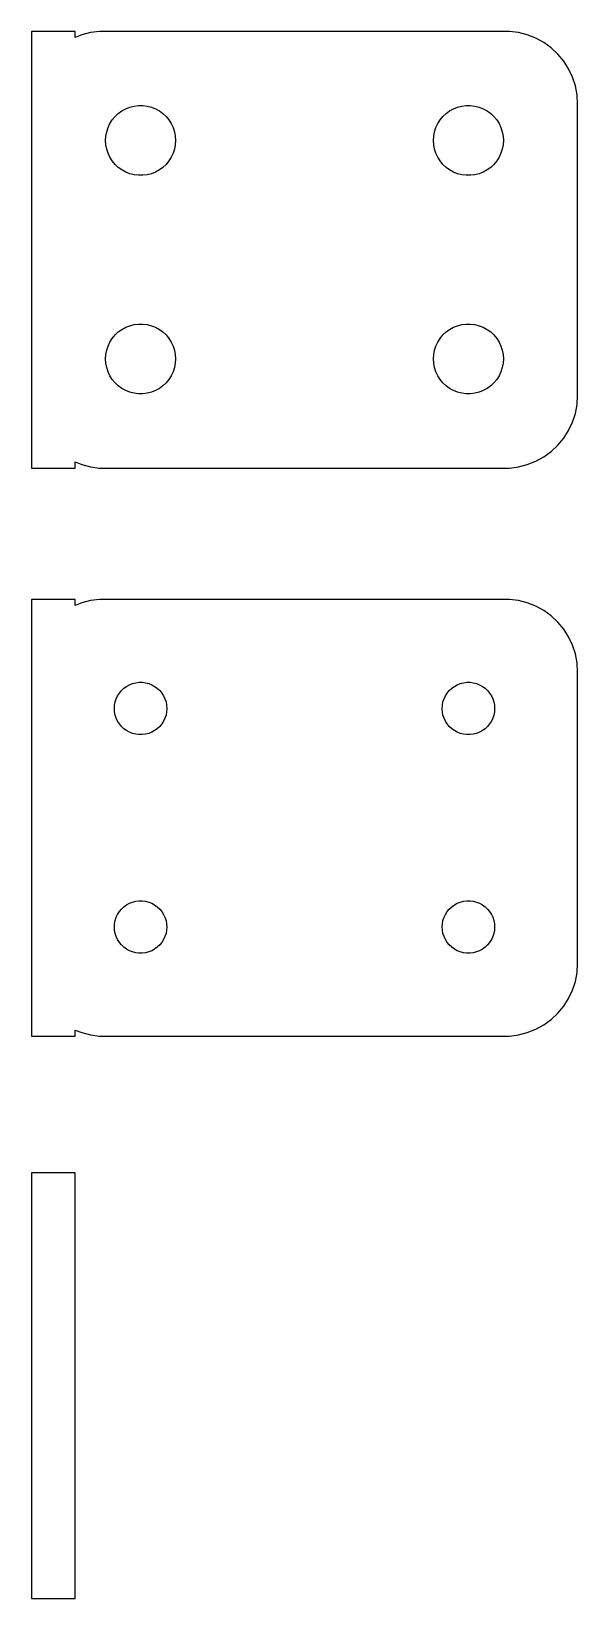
# Model space of a CAD drawing. Header units: metres. Extents: x -19 to 19, y -15 to 93.
import ezdxf

# ---------------------------------------------------------------- set-up
doc = ezdxf.new("R2010")
doc.units = ezdxf.units.M

msp = doc.modelspace()

# ---------------------------------------------------------------- linework, layer by layer
for p, q in [((-15.75, 92.9901), (-18.75, 92.9901)), ((-18.75, 92.9901), (-18.75, 63.0099)), ((-15.75, 92.5752), (-15.75, 92.9901)), ((-15.2951, 92.7553), (-15.75, 92.5752)), ((-14.6869, 92.9114), (-15.2951, 92.7553)), ((-14.0639, 92.9901), (-14.6869, 92.9114)), ((14.0639, 92.9901), (-14.0639, 92.9901)), ((14.6869, 92.9114), (14.0639, 92.9901)), ((15.2951, 92.7553), (14.6869, 92.9114)), ((15.8789, 92.5241), (15.2951, 92.7553)), ((16.4291, 92.2216), (15.8789, 92.5241)), ((16.9371, 91.8526), (16.4291, 92.2216)), ((17.3948, 91.4227), (16.9371, 91.8526)), ((17.7951, 90.9389), (17.3948, 91.4227)), ((18.1315, 90.4088), (17.7951, 90.9389)), ((18.3989, 89.8406), (18.1315, 90.4088)), ((18.5929, 89.2434), (18.3989, 89.8406)), ((18.7106, 88.6267), (18.5929, 89.2434)), ((18.75, 88), (18.7106, 88.6267)), ((-12.9995, 87.1429), (-12.7798, 87.3492)), ((-12.7798, 87.3492), (-12.536, 87.5264)), ((-12.536, 87.5264), (-12.2719, 87.6716)), ((-12.2719, 87.6716), (-11.9916, 87.7825)), ((-11.9916, 87.7825), (-11.6997, 87.8575)), ((-11.6997, 87.8575), (-11.4007, 87.8953)), ((-11.4007, 87.8953), (-11.0993, 87.8953)), ((-11.0993, 87.8953), (-10.8003, 87.8575)), ((-10.8003, 87.8575), (-10.5083, 87.7825)), ((-10.5083, 87.7825), (-10.2281, 87.6716)), ((-10.2281, 87.6716), (-9.964, 87.5264)), ((-9.964, 87.5264), (-9.72017, 87.3492)), ((-9.72017, 87.3492), (-9.50047, 87.1429)), ((9.50047, 87.1429), (9.72017, 87.3492)), ((9.72017, 87.3492), (9.964, 87.5264)), ((9.964, 87.5264), (10.2281, 87.6716)), ((10.2281, 87.6716), (10.5083, 87.7825)), ((10.5083, 87.7825), (10.8003, 87.8575)), ((10.8003, 87.8575), (11.0993, 87.8953)), ((11.0993, 87.8953), (11.4007, 87.8953)), ((11.4007, 87.8953), (11.6997, 87.8575)), ((11.6997, 87.8575), (11.9916, 87.7825)), ((11.9916, 87.7825), (12.2719, 87.6716)), ((12.2719, 87.6716), (12.536, 87.5264)), ((12.536, 87.5264), (12.7798, 87.3492)), ((12.7798, 87.3492), (12.9995, 87.1429)), ((18.75, 68), (18.75, 88)), ((-13.6311, 85.8008), (-13.5746, 86.0968)), ((-13.5746, 86.0968), (-13.4815, 86.3835)), ((-13.4815, 86.3835), (-13.3531, 86.6562)), ((-13.3531, 86.6562), (-13.1916, 86.9107)), ((-13.1916, 86.9107), (-12.9995, 87.1429)), ((-9.50047, 87.1429), (-9.30835, 86.9107)), ((-9.30835, 86.9107), (-9.14685, 86.6562)), ((-9.14685, 86.6562), (-9.01852, 86.3835)), ((-9.01852, 86.3835), (-8.9254, 86.0968)), ((-8.9254, 86.0968), (-8.86891, 85.8008)), ((8.86891, 85.8008), (8.9254, 86.0968)), ((8.9254, 86.0968), (9.01852, 86.3835)), ((9.01852, 86.3835), (9.14685, 86.6562)), ((9.14685, 86.6562), (9.30835, 86.9107)), ((9.30835, 86.9107), (9.50047, 87.1429)), ((12.9995, 87.1429), (13.1916, 86.9107)), ((13.1916, 86.9107), (13.3531, 86.6562)), ((13.3531, 86.6562), (13.4815, 86.3835)), ((13.4815, 86.3835), (13.5746, 86.0968)), ((13.5746, 86.0968), (13.6311, 85.8008)), ((-13.65, 85.5), (-13.6311, 85.8008)), ((-13.6311, 85.1992), (-13.65, 85.5)), ((-13.5746, 84.9031), (-13.6311, 85.1992)), ((-8.86891, 85.1992), (-8.9254, 84.9031)), ((-8.86891, 85.8008), (-8.84999, 85.5)), ((-8.84999, 85.5), (-8.86891, 85.1992)), ((8.84999, 85.5), (8.86891, 85.8008)), ((8.86891, 85.1992), (8.84999, 85.5)), ((8.9254, 84.9031), (8.86891, 85.1992)), ((13.6311, 85.1992), (13.5746, 84.9031)), ((13.6311, 85.8008), (13.65, 85.5)), ((13.65, 85.5), (13.6311, 85.1992)), ((-13.4815, 84.6165), (-13.5746, 84.9031)), ((-13.3531, 84.3438), (-13.4815, 84.6165)), ((-13.1916, 84.0893), (-13.3531, 84.3438)), ((-12.9995, 83.8571), (-13.1916, 84.0893)), ((-9.30835, 84.0893), (-9.50047, 83.8571)), ((-9.14685, 84.3438), (-9.30835, 84.0893)), ((-9.01852, 84.6165), (-9.14685, 84.3438)), ((-8.9254, 84.9031), (-9.01852, 84.6165)), ((9.01852, 84.6165), (8.9254, 84.9031)), ((9.14685, 84.3438), (9.01852, 84.6165)), ((9.30835, 84.0893), (9.14685, 84.3438)), ((9.50047, 83.8571), (9.30835, 84.0893)), ((13.1916, 84.0893), (12.9995, 83.8571)), ((13.3531, 84.3438), (13.1916, 84.0893)), ((13.4815, 84.6165), (13.3531, 84.3438)), ((13.5746, 84.9031), (13.4815, 84.6165)), ((-12.7798, 83.6508), (-12.9995, 83.8571)), ((-12.536, 83.4736), (-12.7798, 83.6508)), ((-12.2719, 83.3284), (-12.536, 83.4736)), ((-11.9916, 83.2175), (-12.2719, 83.3284)), ((-11.6997, 83.1425), (-11.9916, 83.2175)), ((-11.4007, 83.1047), (-11.6997, 83.1425)), ((-11.0993, 83.1047), (-11.4007, 83.1047)), ((-10.8003, 83.1425), (-11.0993, 83.1047)), ((-10.5083, 83.2175), (-10.8003, 83.1425)), ((-10.2281, 83.3284), (-10.5083, 83.2175)), ((-9.964, 83.4736), (-10.2281, 83.3284)), ((-9.72017, 83.6508), (-9.964, 83.4736)), ((-9.50047, 83.8571), (-9.72017, 83.6508)), ((9.72017, 83.6508), (9.50047, 83.8571)), ((9.964, 83.4736), (9.72017, 83.6508)), ((10.2281, 83.3284), (9.964, 83.4736)), ((10.5083, 83.2175), (10.2281, 83.3284)), ((10.8003, 83.1425), (10.5083, 83.2175)), ((11.0993, 83.1047), (10.8003, 83.1425)), ((11.4007, 83.1047), (11.0993, 83.1047)), ((11.6997, 83.1425), (11.4007, 83.1047)), ((11.9916, 83.2175), (11.6997, 83.1425)), ((12.2719, 83.3284), (11.9916, 83.2175)), ((12.536, 83.4736), (12.2719, 83.3284)), ((12.7798, 83.6508), (12.536, 83.4736)), ((12.9995, 83.8571), (12.7798, 83.6508)), ((-13.1916, 71.9107), (-12.9995, 72.1429)), ((-12.9995, 72.1429), (-12.7798, 72.3492)), ((-12.7798, 72.3492), (-12.536, 72.5264)), ((-12.536, 72.5264), (-12.2719, 72.6716)), ((-12.2719, 72.6716), (-11.9916, 72.7825)), ((-11.9916, 72.7825), (-11.6997, 72.8575)), ((-11.6997, 72.8575), (-11.4007, 72.8953)), ((-11.4007, 72.8953), (-11.0993, 72.8953)), ((-11.0993, 72.8953), (-10.8003, 72.8575)), ((-10.8003, 72.8575), (-10.5083, 72.7825)), ((-10.5083, 72.7825), (-10.2281, 72.6716)), ((-10.2281, 72.6716), (-9.964, 72.5264)), ((-9.964, 72.5264), (-9.72017, 72.3492)), ((-9.72017, 72.3492), (-9.50047, 72.1429)), ((-9.50047, 72.1429), (-9.30835, 71.9107)), ((9.30835, 71.9107), (9.50047, 72.1429)), ((9.50047, 72.1429), (9.72017, 72.3492)), ((9.72017, 72.3492), (9.964, 72.5264)), ((9.964, 72.5264), (10.2281, 72.6716)), ((10.2281, 72.6716), (10.5083, 72.7825)), ((10.5083, 72.7825), (10.8003, 72.8575)), ((10.8003, 72.8575), (11.0993, 72.8953)), ((11.0993, 72.8953), (11.4007, 72.8953)), ((11.4007, 72.8953), (11.6997, 72.8575)), ((11.6997, 72.8575), (11.9916, 72.7825)), ((11.9916, 72.7825), (12.2719, 72.6716)), ((12.2719, 72.6716), (12.536, 72.5264)), ((12.536, 72.5264), (12.7798, 72.3492)), ((12.7798, 72.3492), (12.9995, 72.1429)), ((12.9995, 72.1429), (13.1916, 71.9107)), ((-13.6311, 70.8008), (-13.5746, 71.0969)), ((-13.5746, 71.0969), (-13.4815, 71.3835)), ((-13.4815, 71.3835), (-13.3531, 71.6562)), ((-13.3531, 71.6562), (-13.1916, 71.9107)), ((-9.30835, 71.9107), (-9.14685, 71.6562)), ((-9.14685, 71.6562), (-9.01852, 71.3835)), ((-9.01852, 71.3835), (-8.9254, 71.0969)), ((-8.9254, 71.0969), (-8.86891, 70.8008)), ((8.86891, 70.8008), (8.9254, 71.0969)), ((8.9254, 71.0969), (9.01852, 71.3835)), ((9.01852, 71.3835), (9.14685, 71.6562)), ((9.14685, 71.6562), (9.30835, 71.9107)), ((13.1916, 71.9107), (13.3531, 71.6562)), ((13.3531, 71.6562), (13.4815, 71.3835)), ((13.4815, 71.3835), (13.5746, 71.0969)), ((13.5746, 71.0969), (13.6311, 70.8008)), ((-13.65, 70.5), (-13.6311, 70.8008)), ((-13.6311, 70.1992), (-13.65, 70.5)), ((-13.5746, 69.9032), (-13.6311, 70.1992)), ((-8.86891, 70.1992), (-8.9254, 69.9032)), ((-8.86891, 70.8008), (-8.84999, 70.5)), ((-8.84999, 70.5), (-8.86891, 70.1992)), ((8.84999, 70.5), (8.86891, 70.8008)), ((8.86891, 70.1992), (8.84999, 70.5)), ((8.9254, 69.9032), (8.86891, 70.1992)), ((13.6311, 70.1992), (13.5746, 69.9032)), ((13.6311, 70.8008), (13.65, 70.5)), ((13.65, 70.5), (13.6311, 70.1992)), ((-13.4815, 69.6165), (-13.5746, 69.9032)), ((-13.3531, 69.3438), (-13.4815, 69.6165)), ((-13.1916, 69.0893), (-13.3531, 69.3438)), ((-12.9995, 68.8571), (-13.1916, 69.0893)), ((-9.30835, 69.0893), (-9.50047, 68.8571)), ((-9.14685, 69.3438), (-9.30835, 69.0893)), ((-9.01852, 69.6165), (-9.14685, 69.3438)), ((-8.9254, 69.9032), (-9.01852, 69.6165)), ((9.01852, 69.6165), (8.9254, 69.9032)), ((9.14685, 69.3438), (9.01852, 69.6165)), ((9.30835, 69.0893), (9.14685, 69.3438)), ((9.50047, 68.8571), (9.30835, 69.0893)), ((13.1916, 69.0893), (12.9995, 68.8571)), ((13.3531, 69.3438), (13.1916, 69.0893)), ((13.4815, 69.6165), (13.3531, 69.3438)), ((13.5746, 69.9032), (13.4815, 69.6165)), ((-12.7798, 68.6508), (-12.9995, 68.8571)), ((-12.536, 68.4736), (-12.7798, 68.6508)), ((-12.2719, 68.3284), (-12.536, 68.4736)), ((-11.9916, 68.2175), (-12.2719, 68.3284)), ((-11.6997, 68.1425), (-11.9916, 68.2175)), ((-11.4007, 68.1047), (-11.6997, 68.1425)), ((-11.0993, 68.1047), (-11.4007, 68.1047)), ((-10.8003, 68.1425), (-11.0993, 68.1047)), ((-10.5083, 68.2175), (-10.8003, 68.1425)), ((-10.2281, 68.3284), (-10.5083, 68.2175)), ((-9.964, 68.4736), (-10.2281, 68.3284)), ((-9.72017, 68.6508), (-9.964, 68.4736)), ((-9.50047, 68.8571), (-9.72017, 68.6508)), ((9.72017, 68.6508), (9.50047, 68.8571)), ((9.964, 68.4736), (9.72017, 68.6508)), ((10.2281, 68.3284), (9.964, 68.4736)), ((10.5083, 68.2175), (10.2281, 68.3284)), ((10.8003, 68.1425), (10.5083, 68.2175)), ((11.0993, 68.1047), (10.8003, 68.1425)), ((11.4007, 68.1047), (11.0993, 68.1047)), ((11.6997, 68.1425), (11.4007, 68.1047)), ((11.9916, 68.2175), (11.6997, 68.1425)), ((12.2719, 68.3284), (11.9916, 68.2175)), ((12.536, 68.4736), (12.2719, 68.3284)), ((12.7798, 68.6508), (12.536, 68.4736)), ((12.9995, 68.8571), (12.7798, 68.6508)), ((18.7106, 67.3733), (18.75, 68)), ((18.3989, 66.1594), (18.5929, 66.7566)), ((18.5929, 66.7566), (18.7106, 67.3733)), ((18.1315, 65.5912), (18.3989, 66.1594)), ((16.9371, 64.1474), (17.3948, 64.5773)), ((17.3948, 64.5773), (17.7951, 65.0611)), ((17.7951, 65.0611), (18.1315, 65.5912)), ((15.8789, 63.4759), (16.4291, 63.7784)), ((16.4291, 63.7784), (16.9371, 64.1474)), ((-18.75, 63.0099), (-15.75, 63.0099)), ((-15.75, 63.4248), (-15.2951, 63.2447)), ((-15.75, 63.0099), (-15.75, 63.4248)), ((-15.2951, 63.2447), (-14.6869, 63.0886)), ((-14.6869, 63.0886), (-14.0639, 63.0099)), ((-14.0639, 63.0099), (14.0639, 63.0099)), ((14.0639, 63.0099), (14.6869, 63.0886)), ((14.6869, 63.0886), (15.2951, 63.2447)), ((15.2951, 63.2447), (15.8789, 63.4759)), ((-15.75, 53.9901), (-18.75, 53.9901)), ((-18.75, 53.9901), (-18.75, 24.0099)), ((-15.75, 53.5752), (-15.75, 53.9901)), ((-14.6869, 53.9114), (-15.2951, 53.7553)), ((-14.0639, 53.9901), (-14.6869, 53.9114)), ((14.0639, 53.9901), (-14.0639, 53.9901)), ((14.6869, 53.9114), (14.0639, 53.9901)), ((15.2951, 53.7553), (14.6869, 53.9114)), ((-15.2951, 53.7553), (-15.75, 53.5752)), ((15.8789, 53.5241), (15.2951, 53.7553)), ((16.4291, 53.2216), (15.8789, 53.5241)), ((16.9371, 52.8526), (16.4291, 53.2216)), ((17.3948, 52.4227), (16.9371, 52.8526)), ((17.7951, 51.9389), (17.3948, 52.4227)), ((18.1315, 51.4088), (17.7951, 51.9389)), ((18.3989, 50.8406), (18.1315, 51.4088)), ((18.5929, 50.2434), (18.3989, 50.8406)), ((18.7106, 49.6267), (18.5929, 50.2434)), ((18.75, 49), (18.7106, 49.6267)), ((18.75, 29), (18.75, 49)), ((-12.9236, 47.1626), (-12.8273, 47.3671)), ((-12.8273, 47.3671), (-12.7062, 47.558)), ((-12.7062, 47.558), (-12.5621, 47.7322)), ((-12.5621, 47.7322), (-12.3974, 47.8869)), ((-12.3974, 47.8869), (-12.2145, 48.0198)), ((-12.2145, 48.0198), (-12.0164, 48.1287)), ((-12.0164, 48.1287), (-11.8062, 48.2119)), ((-11.8062, 48.2119), (-11.5873, 48.2681)), ((-11.5873, 48.2681), (-11.363, 48.2964)), ((-11.363, 48.2964), (-11.137, 48.2964)), ((-11.137, 48.2964), (-10.9127, 48.2681)), ((-10.9127, 48.2681), (-10.6938, 48.2119)), ((-10.6938, 48.2119), (-10.4836, 48.1287)), ((-10.4836, 48.1287), (-10.2855, 48.0198)), ((-10.2855, 48.0198), (-10.1026, 47.8869)), ((-10.1026, 47.8869), (-9.93785, 47.7322)), ((-9.93785, 47.7322), (-9.79376, 47.558)), ((-9.79376, 47.558), (-9.67264, 47.3671)), ((-9.67264, 47.3671), (-9.5764, 47.1626)), ((9.5764, 47.1626), (9.67264, 47.3671)), ((9.67264, 47.3671), (9.79376, 47.558)), ((9.79376, 47.558), (9.93785, 47.7322)), ((9.93785, 47.7322), (10.1026, 47.8869)), ((10.1026, 47.8869), (10.2855, 48.0198)), ((10.2855, 48.0198), (10.4836, 48.1287)), ((10.4836, 48.1287), (10.6938, 48.2119)), ((10.6938, 48.2119), (10.9127, 48.2681)), ((10.9127, 48.2681), (11.137, 48.2964)), ((11.137, 48.2964), (11.363, 48.2964)), ((11.363, 48.2964), (11.5873, 48.2681)), ((11.5873, 48.2681), (11.8062, 48.2119)), ((11.8062, 48.2119), (12.0164, 48.1287)), ((12.0164, 48.1287), (12.2145, 48.0198)), ((12.2145, 48.0198), (12.3974, 47.8869)), ((12.3974, 47.8869), (12.5621, 47.7322)), ((12.5621, 47.7322), (12.7062, 47.558)), ((12.7062, 47.558), (12.8273, 47.3671)), ((12.8273, 47.3671), (12.9236, 47.1626)), ((-13.05, 46.5), (-13.0358, 46.7256)), ((-13.0358, 46.2744), (-13.05, 46.5)), ((-13.0358, 46.7256), (-12.9934, 46.9476)), ((-12.9934, 46.0524), (-13.0358, 46.2744)), ((-12.9934, 46.9476), (-12.9236, 47.1626)), ((-9.5764, 47.1626), (-9.50655, 46.9476)), ((-9.50655, 46.9476), (-9.46419, 46.7256)), ((-9.46419, 46.2744), (-9.50655, 46.0524)), ((-9.46419, 46.7256), (-9.45, 46.5)), ((-9.45, 46.5), (-9.46419, 46.2744)), ((9.45, 46.5), (9.46419, 46.7256)), ((9.46419, 46.2744), (9.45, 46.5)), ((9.46419, 46.7256), (9.50655, 46.9476)), ((9.50655, 46.0524), (9.46419, 46.2744)), ((9.50655, 46.9476), (9.5764, 47.1626)), ((12.9236, 47.1626), (12.9934, 46.9476)), ((12.9934, 46.9476), (13.0358, 46.7256)), ((13.0358, 46.2744), (12.9934, 46.0524)), ((13.0358, 46.7256), (13.05, 46.5)), ((13.05, 46.5), (13.0358, 46.2744)), ((-12.9236, 45.8374), (-12.9934, 46.0524)), ((-12.8273, 45.6328), (-12.9236, 45.8374)), ((-12.7062, 45.442), (-12.8273, 45.6328)), ((-12.5621, 45.2678), (-12.7062, 45.442)), ((-12.3974, 45.1131), (-12.5621, 45.2678)), ((-9.93785, 45.2678), (-10.1026, 45.1131)), ((-9.79376, 45.442), (-9.93785, 45.2678)), ((-9.67264, 45.6328), (-9.79376, 45.442)), ((-9.5764, 45.8374), (-9.67264, 45.6328)), ((-9.50655, 46.0524), (-9.5764, 45.8374)), ((9.5764, 45.8374), (9.50655, 46.0524)), ((9.67264, 45.6328), (9.5764, 45.8374)), ((9.79376, 45.442), (9.67264, 45.6328)), ((9.93785, 45.2678), (9.79376, 45.442)), ((10.1026, 45.1131), (9.93785, 45.2678)), ((12.5621, 45.2678), (12.3974, 45.1131)), ((12.7062, 45.442), (12.5621, 45.2678)), ((12.8273, 45.6328), (12.7062, 45.442)), ((12.9236, 45.8374), (12.8273, 45.6328)), ((12.9934, 46.0524), (12.9236, 45.8374)), ((-12.2145, 44.9802), (-12.3974, 45.1131)), ((-12.0164, 44.8713), (-12.2145, 44.9802)), ((-11.8062, 44.7881), (-12.0164, 44.8713)), ((-11.5873, 44.7319), (-11.8062, 44.7881)), ((-11.363, 44.7036), (-11.5873, 44.7319)), ((-11.137, 44.7036), (-11.363, 44.7036)), ((-10.9127, 44.7319), (-11.137, 44.7036)), ((-10.6938, 44.7881), (-10.9127, 44.7319)), ((-10.4836, 44.8713), (-10.6938, 44.7881)), ((-10.2855, 44.9802), (-10.4836, 44.8713)), ((-10.1026, 45.1131), (-10.2855, 44.9802)), ((10.2855, 44.9802), (10.1026, 45.1131)), ((10.4836, 44.8713), (10.2855, 44.9802)), ((10.6938, 44.7881), (10.4836, 44.8713)), ((10.9127, 44.7319), (10.6938, 44.7881)), ((11.137, 44.7036), (10.9127, 44.7319)), ((11.363, 44.7036), (11.137, 44.7036)), ((11.5873, 44.7319), (11.363, 44.7036)), ((11.8062, 44.7881), (11.5873, 44.7319)), ((12.0164, 44.8713), (11.8062, 44.7881)), ((12.2145, 44.9802), (12.0164, 44.8713)), ((12.3974, 45.1131), (12.2145, 44.9802)), ((-12.9236, 32.1626), (-12.8273, 32.3672)), ((-12.8273, 32.3672), (-12.7062, 32.558)), ((-12.7062, 32.558), (-12.5621, 32.7322)), ((-12.5621, 32.7322), (-12.3974, 32.8869)), ((-12.3974, 32.8869), (-12.2145, 33.0198)), ((-12.2145, 33.0198), (-12.0164, 33.1287)), ((-12.0164, 33.1287), (-11.8062, 33.2119)), ((-11.8062, 33.2119), (-11.5873, 33.2681)), ((-11.5873, 33.2681), (-11.363, 33.2964)), ((-11.363, 33.2964), (-11.137, 33.2964)), ((-11.137, 33.2964), (-10.9127, 33.2681)), ((-10.9127, 33.2681), (-10.6938, 33.2119)), ((-10.6938, 33.2119), (-10.4836, 33.1287)), ((-10.4836, 33.1287), (-10.2855, 33.0198)), ((-10.2855, 33.0198), (-10.1026, 32.8869)), ((-10.1026, 32.8869), (-9.93785, 32.7322)), ((-9.93785, 32.7322), (-9.79376, 32.558)), ((-9.79376, 32.558), (-9.67264, 32.3672)), ((-9.67264, 32.3672), (-9.5764, 32.1626)), ((9.5764, 32.1626), (9.67264, 32.3672)), ((9.67264, 32.3672), (9.79376, 32.558)), ((9.79376, 32.558), (9.93785, 32.7322)), ((9.93785, 32.7322), (10.1026, 32.8869)), ((10.1026, 32.8869), (10.2855, 33.0198)), ((10.2855, 33.0198), (10.4836, 33.1287)), ((10.4836, 33.1287), (10.6938, 33.2119)), ((10.6938, 33.2119), (10.9127, 33.2681)), ((10.9127, 33.2681), (11.137, 33.2964)), ((11.137, 33.2964), (11.363, 33.2964)), ((11.363, 33.2964), (11.5873, 33.2681)), ((11.5873, 33.2681), (11.8062, 33.2119)), ((11.8062, 33.2119), (12.0164, 33.1287)), ((12.0164, 33.1287), (12.2145, 33.0198)), ((12.2145, 33.0198), (12.3974, 32.8869)), ((12.3974, 32.8869), (12.5621, 32.7322)), ((12.5621, 32.7322), (12.7062, 32.558)), ((12.7062, 32.558), (12.8273, 32.3672)), ((12.8273, 32.3672), (12.9236, 32.1626)), ((-13.05, 31.5), (-13.0358, 31.7256)), ((-13.0358, 31.2744), (-13.05, 31.5)), ((-13.0358, 31.7256), (-12.9934, 31.9476)), ((-12.9934, 31.0524), (-13.0358, 31.2744)), ((-12.9934, 31.9476), (-12.9236, 32.1626)), ((-9.5764, 32.1626), (-9.50655, 31.9476)), ((-9.50655, 31.9476), (-9.46419, 31.7256)), ((-9.46419, 31.2744), (-9.50655, 31.0524)), ((-9.46419, 31.7256), (-9.45, 31.5)), ((-9.45, 31.5), (-9.46419, 31.2744)), ((9.45, 31.5), (9.46419, 31.7256)), ((9.46419, 31.2744), (9.45, 31.5)), ((9.46419, 31.7256), (9.50655, 31.9476)), ((9.50655, 31.0524), (9.46419, 31.2744)), ((9.50655, 31.9476), (9.5764, 32.1626)), ((12.9236, 32.1626), (12.9934, 31.9476)), ((12.9934, 31.9476), (13.0358, 31.7256)), ((13.0358, 31.2744), (12.9934, 31.0524)), ((13.0358, 31.7256), (13.05, 31.5)), ((13.05, 31.5), (13.0358, 31.2744)), ((-12.9236, 30.8374), (-12.9934, 31.0524)), ((-12.8273, 30.6329), (-12.9236, 30.8374)), ((-12.7062, 30.442), (-12.8273, 30.6329)), ((-12.5621, 30.2678), (-12.7062, 30.442)), ((-12.3974, 30.1131), (-12.5621, 30.2678)), ((-9.93785, 30.2678), (-10.1026, 30.1131)), ((-9.79376, 30.442), (-9.93785, 30.2678)), ((-9.67264, 30.6329), (-9.79376, 30.442)), ((-9.5764, 30.8374), (-9.67264, 30.6329)), ((-9.50655, 31.0524), (-9.5764, 30.8374)), ((9.5764, 30.8374), (9.50655, 31.0524)), ((9.67264, 30.6329), (9.5764, 30.8374)), ((9.79376, 30.442), (9.67264, 30.6329)), ((9.93785, 30.2678), (9.79376, 30.442)), ((10.1026, 30.1131), (9.93785, 30.2678)), ((12.5621, 30.2678), (12.3974, 30.1131)), ((12.7062, 30.442), (12.5621, 30.2678)), ((12.8273, 30.6329), (12.7062, 30.442)), ((12.9236, 30.8374), (12.8273, 30.6329)), ((12.9934, 31.0524), (12.9236, 30.8374)), ((-12.2145, 29.9802), (-12.3974, 30.1131)), ((-12.0164, 29.8713), (-12.2145, 29.9802)), ((-11.8062, 29.7881), (-12.0164, 29.8713)), ((-11.5873, 29.7319), (-11.8062, 29.7881)), ((-11.363, 29.7036), (-11.5873, 29.7319)), ((-11.137, 29.7036), (-11.363, 29.7036)), ((-10.9127, 29.7319), (-11.137, 29.7036)), ((-10.6938, 29.7881), (-10.9127, 29.7319)), ((-10.4836, 29.8713), (-10.6938, 29.7881)), ((-10.2855, 29.9802), (-10.4836, 29.8713)), ((-10.1026, 30.1131), (-10.2855, 29.9802)), ((10.2855, 29.9802), (10.1026, 30.1131)), ((10.4836, 29.8713), (10.2855, 29.9802)), ((10.6938, 29.7881), (10.4836, 29.8713)), ((10.9127, 29.7319), (10.6938, 29.7881)), ((11.137, 29.7036), (10.9127, 29.7319)), ((11.363, 29.7036), (11.137, 29.7036)), ((11.5873, 29.7319), (11.363, 29.7036)), ((11.8062, 29.7881), (11.5873, 29.7319)), ((12.0164, 29.8713), (11.8062, 29.7881)), ((12.2145, 29.9802), (12.0164, 29.8713)), ((12.3974, 30.1131), (12.2145, 29.9802)), ((18.5929, 27.7566), (18.7106, 28.3733)), ((18.7106, 28.3733), (18.75, 29)), ((18.1315, 26.5912), (18.3989, 27.1594)), ((18.3989, 27.1594), (18.5929, 27.7566)), ((17.3948, 25.5773), (17.7951, 26.0611)), ((17.7951, 26.0611), (18.1315, 26.5912)), ((15.8789, 24.4759), (16.4291, 24.7784)), ((16.4291, 24.7784), (16.9371, 25.1474)), ((16.9371, 25.1474), (17.3948, 25.5773)), ((-18.75, 24.0099), (-15.75, 24.0099)), ((-15.75, 24.4248), (-15.2951, 24.2447)), ((-15.75, 24.0099), (-15.75, 24.4248)), ((-15.2951, 24.2447), (-14.6869, 24.0886)), ((-14.6869, 24.0886), (-14.0639, 24.0099)), ((-14.0639, 24.0099), (14.0639, 24.0099)), ((14.0639, 24.0099), (14.6869, 24.0886)), ((14.6869, 24.0886), (15.2951, 24.2447)), ((15.2951, 24.2447), (15.8789, 24.4759)), ((-15.75, 14.6148), (-18.75, 14.6148)), ((-18.75, 14.6148), (-18.75, -14.6148)), ((-15.75, -14.6148), (-15.75, 14.6148)), ((-18.75, -14.6148), (-15.75, -14.6148))]:
    msp.add_line(p, q)

doc.saveas('drawing.dxf')
